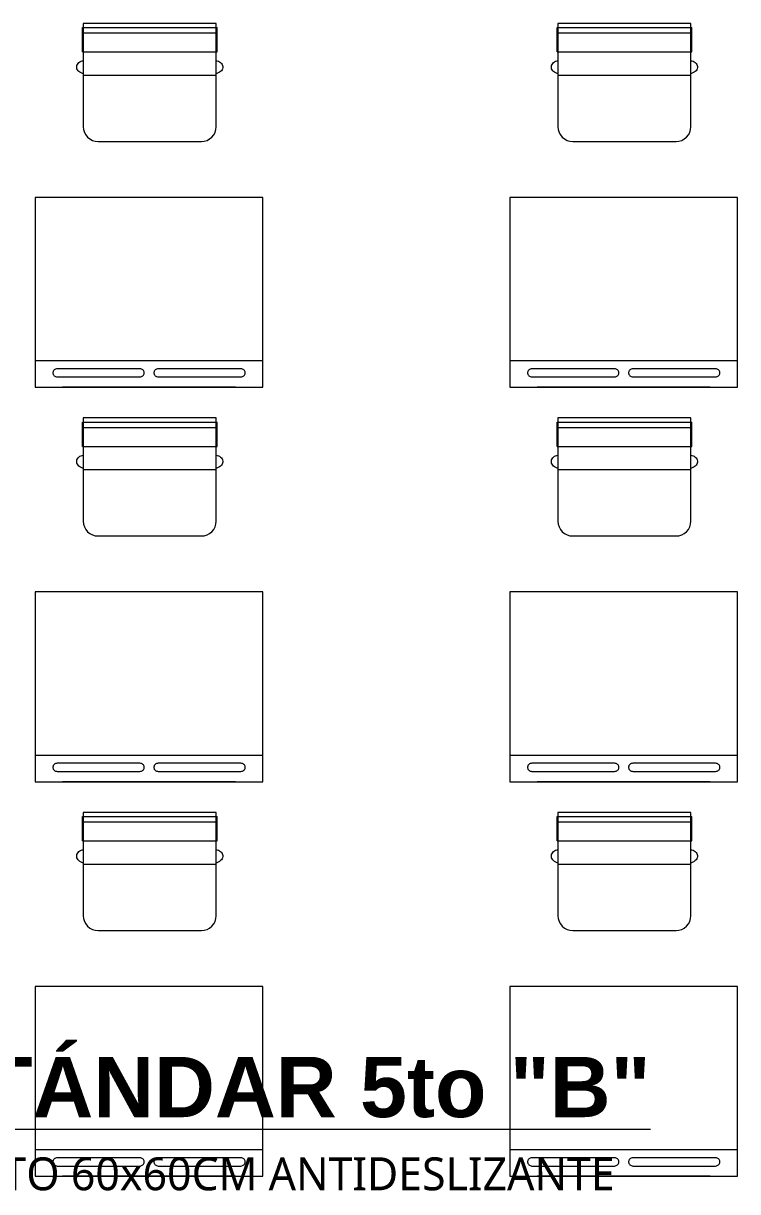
# Model space of a CAD drawing. Header units: millimetres. Extents: x 1 to 121, y 0 to 90.
# Drawn here: x 100.393 to 102.274, y 51.241 to 54.318 of the extents above; entities that cross this region are included whole.
import ezdxf

# ---------------------------------------------------------------- set-up
doc = ezdxf.new("R2010")
doc.units = ezdxf.units.MM
doc.layers.add('Equipamiento SR', color=23, linetype='Continuous', lineweight=0)
doc.layers.add('letras sr', color=7, linetype='Continuous', lineweight=5)
doc.layers.add('Mobiliario', color=7, linetype='Continuous', lineweight=0, true_color=0x7f7f7f)
doc.styles.add('Santa Rosa 1 50', font='trebuc.ttf')

# ---------------------------------------------------------------- blocks, each defined once
blk = doc.blocks.new('A$C3A47622C')
at = {"layer": 'Mobiliario', "linetype": 'Continuous'}
for p, q in [((0.0251, 0.3696), (0.0111, 0.3696)), ((0.0111, 0.015), (0.0111, 0.3696)), ((0.0752, 0.3696), (0.0251, 0.3696)), ((0.0251, 0.015), (0.0251, 0.3696)), ((0.0752, 0.015), (0.0752, 0.3696)), ((0.0983, 0.3673), (0.0987, 0.37)), ((0.0987, 0.37), (0.0997, 0.3732)), ((0.0997, 0.3732), (0.1012, 0.3762)), ((0.1012, 0.3762), (0.1031, 0.3788)), ((0.1031, 0.3788), (0.1053, 0.381)), ((0.1053, 0.381), (0.1079, 0.3828)), ((0.1079, 0.3828), (0.1107, 0.384)), ((0.1107, 0.384), (0.1136, 0.3846)), ((0.1136, 0.3846), (0.1165, 0.3846)), ((0.1165, 0.3846), (0.1194, 0.384)), ((0.1194, 0.384), (0.1222, 0.3828)), ((0.1222, 0.3828), (0.1248, 0.381)), ((0.1248, 0.381), (0.127, 0.3788)), ((0.127, 0.3788), (0.1289, 0.3762)), ((0.1289, 0.3762), (0.1297, 0.3747)), ((0.1297, 0.3747), (0.1333, 0.3673)), ((0.0752, 0.015), (0.0108, 0.015)), ((0.0987, 0.0146), (0.0983, 0.0173)), ((0.0997, 0.0113), (0.0987, 0.0146)), ((0.1012, 0.0084), (0.0997, 0.0113)), ((0.1031, 0.0057), (0.1012, 0.0084)), ((0.1053, 0.0035), (0.1031, 0.0057)), ((0.1079, 0.0018), (0.1053, 0.0035)), ((0.1107, 0.0006), (0.1079, 0.0018)), ((0.1136, 0), (0.1107, 0.0006)), ((0.1165, 0), (0.1136, 0)), ((0.1194, 0.0006), (0.1165, 0)), ((0.1222, 0.0018), (0.1194, 0.0006)), ((0.1248, 0.0035), (0.1222, 0.0018)), ((0.127, 0.0057), (0.1248, 0.0035)), ((0.1289, 0.0084), (0.127, 0.0057)), ((0.1297, 0.0099), (0.1289, 0.0084)), ((0.1333, 0.0173), (0.1297, 0.0099))]:
    blk.add_line(p, q, dxfattribs=at)
at = {"layer": 'Mobiliario'}
blk.add_line((0.1361, 0.0173), (0.1361, 0.3673), dxfattribs=at)
at = {"layer": 'Mobiliario', "linetype": 'Continuous'}
blk.add_lwpolyline([(0, 0.0173), (0.2722, 0.0173, 0.414214), (0.3111, 0.0562), (0.3111, 0.3284, 0.414214), (0.2722, 0.3673), (0, 0.3673), (0, 0.0173)], format="xyb", dxfattribs=at)

msp = doc.modelspace()

# ---------------------------------------------------------------- linework, layer by layer
at = {"layer": 'Equipamiento SR', "linetype": 'Continuous'}
for p, q in [((100.4241, 53.8599), (100.4241, 53.3599)), ((101.0241, 53.8599), (100.4241, 53.8599)), ((101.0241, 53.3599), (101.0241, 53.8599)), ((101.6741, 53.8599), (101.6741, 53.3599)), ((102.2741, 53.8599), (101.6741, 53.8599)), ((102.2741, 53.3599), (102.2741, 53.8599)), ((100.4241, 53.4304), (101.0241, 53.4304)), ((100.4712, 53.4006), (100.4708, 53.3988)), ((100.4719, 53.4024), (100.4712, 53.4006)), ((100.4731, 53.4041), (100.4719, 53.4024)), ((100.4745, 53.4055), (100.4731, 53.4041)), ((100.4762, 53.4067), (100.4745, 53.4055)), ((100.4781, 53.4077), (100.4762, 53.4067)), ((100.4802, 53.4083), (100.4781, 53.4077)), ((100.4824, 53.4087), (100.4802, 53.4083)), ((100.4835, 53.4087), (100.4824, 53.4087)), ((100.6988, 53.4087), (100.4835, 53.4087)), ((100.6999, 53.4087), (100.6988, 53.4087)), ((100.7021, 53.4083), (100.6999, 53.4087)), ((100.7042, 53.4077), (100.7021, 53.4083)), ((100.7061, 53.4067), (100.7042, 53.4077)), ((100.7078, 53.4055), (100.7061, 53.4067)), ((100.7092, 53.4041), (100.7078, 53.4055)), ((100.7103, 53.4024), (100.7092, 53.4041)), ((100.7111, 53.4006), (100.7103, 53.4024)), ((100.7114, 53.3988), (100.7111, 53.4006)), ((100.7372, 53.4006), (100.7368, 53.3988)), ((100.7379, 53.4024), (100.7372, 53.4006)), ((100.739, 53.4041), (100.7379, 53.4024)), ((100.7405, 53.4055), (100.739, 53.4041)), ((100.7422, 53.4067), (100.7405, 53.4055)), ((100.7441, 53.4077), (100.7422, 53.4067)), ((100.7462, 53.4083), (100.7441, 53.4077)), ((100.7483, 53.4087), (100.7462, 53.4083)), ((100.7494, 53.4087), (100.7483, 53.4087)), ((100.9648, 53.4087), (100.7494, 53.4087)), ((100.9659, 53.4087), (100.9648, 53.4087)), ((100.9681, 53.4083), (100.9659, 53.4087)), ((100.9701, 53.4077), (100.9681, 53.4083)), ((100.9721, 53.4067), (100.9701, 53.4077)), ((100.9738, 53.4055), (100.9721, 53.4067)), ((100.9752, 53.4041), (100.9738, 53.4055)), ((100.9763, 53.4024), (100.9752, 53.4041)), ((100.977, 53.4006), (100.9763, 53.4024)), ((100.9774, 53.3988), (100.977, 53.4006)), ((101.0091, 53.4304), (101.0091, 53.4299)), ((101.6741, 53.4304), (102.2741, 53.4304)), ((101.7212, 53.4006), (101.7208, 53.3988)), ((101.7219, 53.4024), (101.7212, 53.4006)), ((101.7231, 53.4041), (101.7219, 53.4024)), ((101.7245, 53.4055), (101.7231, 53.4041)), ((101.7262, 53.4067), (101.7245, 53.4055)), ((101.7281, 53.4077), (101.7262, 53.4067)), ((101.7302, 53.4083), (101.7281, 53.4077)), ((101.7324, 53.4087), (101.7302, 53.4083)), ((101.7335, 53.4087), (101.7324, 53.4087)), ((101.9488, 53.4087), (101.7335, 53.4087)), ((101.9499, 53.4087), (101.9488, 53.4087)), ((101.9521, 53.4083), (101.9499, 53.4087)), ((101.9542, 53.4077), (101.9521, 53.4083)), ((101.9561, 53.4067), (101.9542, 53.4077)), ((101.9578, 53.4055), (101.9561, 53.4067)), ((101.9592, 53.4041), (101.9578, 53.4055)), ((101.9603, 53.4024), (101.9592, 53.4041)), ((101.9611, 53.4006), (101.9603, 53.4024)), ((101.9614, 53.3988), (101.9611, 53.4006)), ((101.9872, 53.4006), (101.9868, 53.3988)), ((101.9879, 53.4024), (101.9872, 53.4006)), ((101.989, 53.4041), (101.9879, 53.4024)), ((101.9905, 53.4055), (101.989, 53.4041)), ((101.9922, 53.4067), (101.9905, 53.4055)), ((101.9941, 53.4077), (101.9922, 53.4067)), ((101.9962, 53.4083), (101.9941, 53.4077)), ((101.9983, 53.4087), (101.9962, 53.4083)), ((101.9994, 53.4087), (101.9983, 53.4087)), ((102.2148, 53.4087), (101.9994, 53.4087)), ((102.2159, 53.4087), (102.2148, 53.4087)), ((102.2181, 53.4083), (102.2159, 53.4087)), ((102.2201, 53.4077), (102.2181, 53.4083)), ((102.2221, 53.4067), (102.2201, 53.4077)), ((102.2238, 53.4055), (102.2221, 53.4067)), ((102.2252, 53.4041), (102.2238, 53.4055)), ((102.2263, 53.4024), (102.2252, 53.4041)), ((102.227, 53.4006), (102.2263, 53.4024)), ((102.2274, 53.3988), (102.227, 53.4006)), ((102.2591, 53.4304), (102.2591, 53.4299)), ((100.4708, 53.3988), (100.4708, 53.3969)), ((100.4708, 53.3969), (100.4712, 53.395)), ((100.4712, 53.395), (100.4719, 53.3932)), ((100.4719, 53.3932), (100.4731, 53.3916)), ((100.4731, 53.3916), (100.4745, 53.3901)), ((100.4745, 53.3901), (100.4762, 53.3889)), ((100.4762, 53.3889), (100.4781, 53.388)), ((100.4781, 53.388), (100.4802, 53.3873)), ((100.4802, 53.3873), (100.4824, 53.387)), ((100.4824, 53.387), (100.4835, 53.387)), ((100.4835, 53.387), (100.6988, 53.387)), ((100.6988, 53.387), (100.6999, 53.387)), ((100.6999, 53.387), (100.7021, 53.3873)), ((100.7021, 53.3873), (100.7042, 53.388)), ((100.7042, 53.388), (100.7061, 53.3889)), ((100.7061, 53.3889), (100.7078, 53.3901)), ((100.7078, 53.3901), (100.7092, 53.3916)), ((100.7092, 53.3916), (100.7103, 53.3932)), ((100.7103, 53.3932), (100.7111, 53.395)), ((100.7111, 53.395), (100.7114, 53.3969)), ((100.7114, 53.3969), (100.7114, 53.3988)), ((100.7368, 53.3988), (100.7368, 53.3969)), ((100.7368, 53.3969), (100.7372, 53.395)), ((100.7372, 53.395), (100.7379, 53.3932)), ((100.7379, 53.3932), (100.739, 53.3916)), ((100.739, 53.3916), (100.7405, 53.3901)), ((100.7405, 53.3901), (100.7422, 53.3889)), ((100.7422, 53.3889), (100.7441, 53.388)), ((100.7441, 53.388), (100.7462, 53.3873)), ((100.7462, 53.3873), (100.7483, 53.387)), ((100.7483, 53.387), (100.7494, 53.387)), ((100.7494, 53.387), (100.9648, 53.387)), ((100.9648, 53.387), (100.9659, 53.387)), ((100.9659, 53.387), (100.9681, 53.3873)), ((100.9681, 53.3873), (100.9701, 53.388)), ((100.9701, 53.388), (100.9721, 53.3889)), ((100.9721, 53.3889), (100.9738, 53.3901)), ((100.9738, 53.3901), (100.9752, 53.3916)), ((100.9752, 53.3916), (100.9763, 53.3932)), ((100.9763, 53.3932), (100.977, 53.395)), ((100.977, 53.395), (100.9774, 53.3969)), ((100.9774, 53.3969), (100.9774, 53.3988)), ((101.7208, 53.3988), (101.7208, 53.3969)), ((101.7208, 53.3969), (101.7212, 53.395)), ((101.7212, 53.395), (101.7219, 53.3932)), ((101.7219, 53.3932), (101.7231, 53.3916)), ((101.7231, 53.3916), (101.7245, 53.3901)), ((101.7245, 53.3901), (101.7262, 53.3889)), ((101.7262, 53.3889), (101.7281, 53.388)), ((101.7281, 53.388), (101.7302, 53.3873)), ((101.7302, 53.3873), (101.7324, 53.387)), ((101.7324, 53.387), (101.7335, 53.387)), ((101.7335, 53.387), (101.9488, 53.387)), ((101.9488, 53.387), (101.9499, 53.387)), ((101.9499, 53.387), (101.9521, 53.3873)), ((101.9521, 53.3873), (101.9542, 53.388)), ((101.9542, 53.388), (101.9561, 53.3889)), ((101.9561, 53.3889), (101.9578, 53.3901)), ((101.9578, 53.3901), (101.9592, 53.3916)), ((101.9592, 53.3916), (101.9603, 53.3932)), ((101.9603, 53.3932), (101.9611, 53.395)), ((101.9611, 53.395), (101.9614, 53.3969)), ((101.9614, 53.3969), (101.9614, 53.3988)), ((101.9868, 53.3988), (101.9868, 53.3969)), ((101.9868, 53.3969), (101.9872, 53.395)), ((101.9872, 53.395), (101.9879, 53.3932)), ((101.9879, 53.3932), (101.989, 53.3916)), ((101.989, 53.3916), (101.9905, 53.3901)), ((101.9905, 53.3901), (101.9922, 53.3889)), ((101.9922, 53.3889), (101.9941, 53.388)), ((101.9941, 53.388), (101.9962, 53.3873)), ((101.9962, 53.3873), (101.9983, 53.387)), ((101.9983, 53.387), (101.9994, 53.387)), ((101.9994, 53.387), (102.2148, 53.387)), ((102.2148, 53.387), (102.2159, 53.387)), ((102.2159, 53.387), (102.2181, 53.3873)), ((102.2181, 53.3873), (102.2201, 53.388)), ((102.2201, 53.388), (102.2221, 53.3889)), ((102.2221, 53.3889), (102.2238, 53.3901)), ((102.2238, 53.3901), (102.2252, 53.3916)), ((102.2252, 53.3916), (102.2263, 53.3932)), ((102.2263, 53.3932), (102.227, 53.395)), ((102.227, 53.395), (102.2274, 53.3969)), ((102.2274, 53.3969), (102.2274, 53.3988)), ((100.4241, 53.3599), (101.0241, 53.3599)), ((100.9521, 53.3599), (100.4961, 53.3599)), ((101.6741, 53.3599), (102.2741, 53.3599)), ((102.2021, 53.3599), (101.7461, 53.3599)), ((100.4241, 52.8205), (100.4241, 52.3205)), ((101.0241, 52.8205), (100.4241, 52.8205)), ((101.0241, 52.3205), (101.0241, 52.8205)), ((101.6741, 52.8205), (101.6741, 52.3205)), ((102.2741, 52.8205), (101.6741, 52.8205)), ((102.2741, 52.3205), (102.2741, 52.8205)), ((100.4241, 52.3909), (101.0241, 52.3909)), ((101.0091, 52.3909), (101.0091, 52.3905)), ((101.6741, 52.3909), (102.2741, 52.3909)), ((102.2591, 52.3909), (102.2591, 52.3905)), ((100.4712, 52.3612), (100.4708, 52.3593)), ((100.4708, 52.3593), (100.4708, 52.3575)), ((100.4708, 52.3575), (100.4712, 52.3556)), ((100.4719, 52.363), (100.4712, 52.3612)), ((100.4712, 52.3556), (100.4719, 52.3538)), ((100.4731, 52.3646), (100.4719, 52.363)), ((100.4745, 52.3661), (100.4731, 52.3646)), ((100.4762, 52.3673), (100.4745, 52.3661)), ((100.4781, 52.3683), (100.4762, 52.3673)), ((100.4802, 52.3689), (100.4781, 52.3683)), ((100.4824, 52.3692), (100.4802, 52.3689)), ((100.4835, 52.3692), (100.4824, 52.3692)), ((100.6988, 52.3692), (100.4835, 52.3692)), ((100.6999, 52.3692), (100.6988, 52.3692)), ((100.7021, 52.3689), (100.6999, 52.3692)), ((100.7042, 52.3683), (100.7021, 52.3689)), ((100.7061, 52.3673), (100.7042, 52.3683)), ((100.7078, 52.3661), (100.7061, 52.3673)), ((100.7092, 52.3646), (100.7078, 52.3661)), ((100.7103, 52.363), (100.7092, 52.3646)), ((100.7111, 52.3612), (100.7103, 52.363)), ((100.7103, 52.3538), (100.7111, 52.3556)), ((100.7114, 52.3593), (100.7111, 52.3612)), ((100.7111, 52.3556), (100.7114, 52.3575)), ((100.7114, 52.3575), (100.7114, 52.3593)), ((100.7372, 52.3612), (100.7368, 52.3593)), ((100.7368, 52.3593), (100.7368, 52.3575)), ((100.7368, 52.3575), (100.7372, 52.3556)), ((100.7379, 52.363), (100.7372, 52.3612)), ((100.7372, 52.3556), (100.7379, 52.3538)), ((100.739, 52.3646), (100.7379, 52.363)), ((100.7405, 52.3661), (100.739, 52.3646)), ((100.7422, 52.3673), (100.7405, 52.3661)), ((100.7441, 52.3683), (100.7422, 52.3673)), ((100.7462, 52.3689), (100.7441, 52.3683)), ((100.7483, 52.3692), (100.7462, 52.3689)), ((100.7494, 52.3692), (100.7483, 52.3692)), ((100.9648, 52.3692), (100.7494, 52.3692)), ((100.9659, 52.3692), (100.9648, 52.3692)), ((100.9681, 52.3689), (100.9659, 52.3692)), ((100.9701, 52.3683), (100.9681, 52.3689)), ((100.9721, 52.3673), (100.9701, 52.3683)), ((100.9738, 52.3661), (100.9721, 52.3673)), ((100.9752, 52.3646), (100.9738, 52.3661)), ((100.9763, 52.363), (100.9752, 52.3646)), ((100.977, 52.3612), (100.9763, 52.363)), ((100.9763, 52.3538), (100.977, 52.3556)), ((100.9774, 52.3593), (100.977, 52.3612)), ((100.977, 52.3556), (100.9774, 52.3575)), ((100.9774, 52.3575), (100.9774, 52.3593)), ((101.7212, 52.3612), (101.7208, 52.3593)), ((101.7208, 52.3593), (101.7208, 52.3575)), ((101.7208, 52.3575), (101.7212, 52.3556)), ((101.7219, 52.363), (101.7212, 52.3612)), ((101.7212, 52.3556), (101.7219, 52.3538)), ((101.7231, 52.3646), (101.7219, 52.363)), ((101.7245, 52.3661), (101.7231, 52.3646)), ((101.7262, 52.3673), (101.7245, 52.3661)), ((101.7281, 52.3683), (101.7262, 52.3673)), ((101.7302, 52.3689), (101.7281, 52.3683)), ((101.7324, 52.3692), (101.7302, 52.3689)), ((101.7335, 52.3692), (101.7324, 52.3692)), ((101.9488, 52.3692), (101.7335, 52.3692)), ((101.9499, 52.3692), (101.9488, 52.3692)), ((101.9521, 52.3689), (101.9499, 52.3692)), ((101.9542, 52.3683), (101.9521, 52.3689)), ((101.9561, 52.3673), (101.9542, 52.3683)), ((101.9578, 52.3661), (101.9561, 52.3673)), ((101.9592, 52.3646), (101.9578, 52.3661)), ((101.9603, 52.363), (101.9592, 52.3646)), ((101.9611, 52.3612), (101.9603, 52.363)), ((101.9603, 52.3538), (101.9611, 52.3556)), ((101.9614, 52.3593), (101.9611, 52.3612)), ((101.9611, 52.3556), (101.9614, 52.3575)), ((101.9614, 52.3575), (101.9614, 52.3593)), ((101.9872, 52.3612), (101.9868, 52.3593)), ((101.9868, 52.3593), (101.9868, 52.3575)), ((101.9868, 52.3575), (101.9872, 52.3556)), ((101.9879, 52.363), (101.9872, 52.3612)), ((101.9872, 52.3556), (101.9879, 52.3538)), ((101.989, 52.3646), (101.9879, 52.363)), ((101.9905, 52.3661), (101.989, 52.3646)), ((101.9922, 52.3673), (101.9905, 52.3661)), ((101.9941, 52.3683), (101.9922, 52.3673)), ((101.9962, 52.3689), (101.9941, 52.3683)), ((101.9983, 52.3692), (101.9962, 52.3689)), ((101.9994, 52.3692), (101.9983, 52.3692)), ((102.2148, 52.3692), (101.9994, 52.3692)), ((102.2159, 52.3692), (102.2148, 52.3692)), ((102.2181, 52.3689), (102.2159, 52.3692)), ((102.2201, 52.3683), (102.2181, 52.3689)), ((102.2221, 52.3673), (102.2201, 52.3683)), ((102.2238, 52.3661), (102.2221, 52.3673)), ((102.2252, 52.3646), (102.2238, 52.3661)), ((102.2263, 52.363), (102.2252, 52.3646)), ((102.227, 52.3612), (102.2263, 52.363)), ((102.2263, 52.3538), (102.227, 52.3556)), ((102.2274, 52.3593), (102.227, 52.3612)), ((102.227, 52.3556), (102.2274, 52.3575)), ((102.2274, 52.3575), (102.2274, 52.3593)), ((100.4719, 52.3538), (100.4731, 52.3522)), ((100.4731, 52.3522), (100.4745, 52.3507)), ((100.4745, 52.3507), (100.4762, 52.3495)), ((100.4762, 52.3495), (100.4781, 52.3485)), ((100.4781, 52.3485), (100.4802, 52.3479)), ((100.4802, 52.3479), (100.4824, 52.3476)), ((100.4824, 52.3476), (100.4835, 52.3476)), ((100.4835, 52.3476), (100.6988, 52.3476)), ((100.6988, 52.3476), (100.6999, 52.3476)), ((100.6999, 52.3476), (100.7021, 52.3479)), ((100.7021, 52.3479), (100.7042, 52.3485)), ((100.7042, 52.3485), (100.7061, 52.3495)), ((100.7061, 52.3495), (100.7078, 52.3507)), ((100.7078, 52.3507), (100.7092, 52.3522)), ((100.7092, 52.3522), (100.7103, 52.3538)), ((100.7379, 52.3538), (100.739, 52.3522)), ((100.739, 52.3522), (100.7405, 52.3507)), ((100.7405, 52.3507), (100.7422, 52.3495)), ((100.7422, 52.3495), (100.7441, 52.3485)), ((100.7441, 52.3485), (100.7462, 52.3479)), ((100.7462, 52.3479), (100.7483, 52.3476)), ((100.7483, 52.3476), (100.7494, 52.3476)), ((100.7494, 52.3476), (100.9648, 52.3476)), ((100.9648, 52.3476), (100.9659, 52.3476)), ((100.9659, 52.3476), (100.9681, 52.3479)), ((100.9681, 52.3479), (100.9701, 52.3485)), ((100.9701, 52.3485), (100.9721, 52.3495)), ((100.9721, 52.3495), (100.9738, 52.3507)), ((100.9738, 52.3507), (100.9752, 52.3522)), ((100.9752, 52.3522), (100.9763, 52.3538)), ((101.7219, 52.3538), (101.7231, 52.3522)), ((101.7231, 52.3522), (101.7245, 52.3507)), ((101.7245, 52.3507), (101.7262, 52.3495)), ((101.7262, 52.3495), (101.7281, 52.3485)), ((101.7281, 52.3485), (101.7302, 52.3479)), ((101.7302, 52.3479), (101.7324, 52.3476)), ((101.7324, 52.3476), (101.7335, 52.3476)), ((101.7335, 52.3476), (101.9488, 52.3476)), ((101.9488, 52.3476), (101.9499, 52.3476)), ((101.9499, 52.3476), (101.9521, 52.3479)), ((101.9521, 52.3479), (101.9542, 52.3485)), ((101.9542, 52.3485), (101.9561, 52.3495)), ((101.9561, 52.3495), (101.9578, 52.3507)), ((101.9578, 52.3507), (101.9592, 52.3522)), ((101.9592, 52.3522), (101.9603, 52.3538)), ((101.9879, 52.3538), (101.989, 52.3522)), ((101.989, 52.3522), (101.9905, 52.3507)), ((101.9905, 52.3507), (101.9922, 52.3495)), ((101.9922, 52.3495), (101.9941, 52.3485)), ((101.9941, 52.3485), (101.9962, 52.3479)), ((101.9962, 52.3479), (101.9983, 52.3476)), ((101.9983, 52.3476), (101.9994, 52.3476)), ((101.9994, 52.3476), (102.2148, 52.3476)), ((102.2148, 52.3476), (102.2159, 52.3476)), ((102.2159, 52.3476), (102.2181, 52.3479)), ((102.2181, 52.3479), (102.2201, 52.3485)), ((102.2201, 52.3485), (102.2221, 52.3495)), ((102.2221, 52.3495), (102.2238, 52.3507)), ((102.2238, 52.3507), (102.2252, 52.3522)), ((102.2252, 52.3522), (102.2263, 52.3538)), ((100.4241, 52.3205), (101.0241, 52.3205)), ((100.9521, 52.3205), (100.4961, 52.3205)), ((101.6741, 52.3205), (102.2741, 52.3205)), ((102.2021, 52.3205), (101.7461, 52.3205)), ((100.4241, 51.781), (100.4241, 51.281)), ((101.0241, 51.781), (100.4241, 51.781)), ((101.0241, 51.281), (101.0241, 51.781)), ((101.6741, 51.781), (101.6741, 51.281)), ((102.2741, 51.781), (101.6741, 51.781)), ((102.2741, 51.281), (102.2741, 51.781)), ((100.4241, 51.3515), (101.0241, 51.3515)), ((101.0091, 51.3515), (101.0091, 51.3511)), ((101.6741, 51.3515), (102.2741, 51.3515)), ((102.2591, 51.3515), (102.2591, 51.3511)), ((100.4712, 51.3218), (100.4708, 51.3199)), ((100.4708, 51.3199), (100.4708, 51.318)), ((100.4708, 51.318), (100.4712, 51.3162)), ((100.4719, 51.3236), (100.4712, 51.3218)), ((100.4712, 51.3162), (100.4719, 51.3144)), ((100.4731, 51.3252), (100.4719, 51.3236)), ((100.4719, 51.3144), (100.4731, 51.3127)), ((100.4745, 51.3267), (100.4731, 51.3252)), ((100.4731, 51.3127), (100.4745, 51.3113)), ((100.4762, 51.3279), (100.4745, 51.3267)), ((100.4745, 51.3113), (100.4762, 51.3101)), ((100.4781, 51.3288), (100.4762, 51.3279)), ((100.4762, 51.3101), (100.4781, 51.3091)), ((100.4802, 51.3295), (100.4781, 51.3288)), ((100.4781, 51.3091), (100.4802, 51.3085)), ((100.4824, 51.3298), (100.4802, 51.3295)), ((100.4802, 51.3085), (100.4824, 51.3081)), ((100.4835, 51.3298), (100.4824, 51.3298)), ((100.4824, 51.3081), (100.4835, 51.3081)), ((100.6988, 51.3298), (100.4835, 51.3298)), ((100.4835, 51.3081), (100.6988, 51.3081)), ((100.6999, 51.3298), (100.6988, 51.3298)), ((100.6988, 51.3081), (100.6999, 51.3081)), ((100.7021, 51.3295), (100.6999, 51.3298)), ((100.6999, 51.3081), (100.7021, 51.3085)), ((100.7042, 51.3288), (100.7021, 51.3295)), ((100.7021, 51.3085), (100.7042, 51.3091)), ((100.7061, 51.3279), (100.7042, 51.3288)), ((100.7042, 51.3091), (100.7061, 51.3101)), ((100.7078, 51.3267), (100.7061, 51.3279)), ((100.7061, 51.3101), (100.7078, 51.3113)), ((100.7092, 51.3252), (100.7078, 51.3267)), ((100.7078, 51.3113), (100.7092, 51.3127)), ((100.7103, 51.3236), (100.7092, 51.3252)), ((100.7092, 51.3127), (100.7103, 51.3144)), ((100.7111, 51.3218), (100.7103, 51.3236)), ((100.7103, 51.3144), (100.7111, 51.3162)), ((100.7114, 51.3199), (100.7111, 51.3218)), ((100.7111, 51.3162), (100.7114, 51.318)), ((100.7114, 51.318), (100.7114, 51.3199)), ((100.7372, 51.3218), (100.7368, 51.3199)), ((100.7368, 51.3199), (100.7368, 51.318)), ((100.7368, 51.318), (100.7372, 51.3162)), ((100.7379, 51.3236), (100.7372, 51.3218)), ((100.7372, 51.3162), (100.7379, 51.3144)), ((100.739, 51.3252), (100.7379, 51.3236)), ((100.7379, 51.3144), (100.739, 51.3127)), ((100.7405, 51.3267), (100.739, 51.3252)), ((100.739, 51.3127), (100.7405, 51.3113)), ((100.7422, 51.3279), (100.7405, 51.3267)), ((100.7405, 51.3113), (100.7422, 51.3101)), ((100.7441, 51.3288), (100.7422, 51.3279)), ((100.7422, 51.3101), (100.7441, 51.3091)), ((100.7462, 51.3295), (100.7441, 51.3288)), ((100.7441, 51.3091), (100.7462, 51.3085)), ((100.7483, 51.3298), (100.7462, 51.3295)), ((100.7462, 51.3085), (100.7483, 51.3081)), ((100.7494, 51.3298), (100.7483, 51.3298)), ((100.7483, 51.3081), (100.7494, 51.3081)), ((100.9648, 51.3298), (100.7494, 51.3298)), ((100.7494, 51.3081), (100.9648, 51.3081)), ((100.9659, 51.3298), (100.9648, 51.3298)), ((100.9648, 51.3081), (100.9659, 51.3081)), ((100.9681, 51.3295), (100.9659, 51.3298)), ((100.9659, 51.3081), (100.9681, 51.3085)), ((100.9701, 51.3288), (100.9681, 51.3295)), ((100.9681, 51.3085), (100.9701, 51.3091)), ((100.9721, 51.3279), (100.9701, 51.3288)), ((100.9701, 51.3091), (100.9721, 51.3101)), ((100.9738, 51.3267), (100.9721, 51.3279)), ((100.9721, 51.3101), (100.9738, 51.3113)), ((100.9752, 51.3252), (100.9738, 51.3267)), ((100.9738, 51.3113), (100.9752, 51.3127)), ((100.9763, 51.3236), (100.9752, 51.3252)), ((100.9752, 51.3127), (100.9763, 51.3144)), ((100.977, 51.3218), (100.9763, 51.3236)), ((100.9763, 51.3144), (100.977, 51.3162)), ((100.9774, 51.3199), (100.977, 51.3218)), ((100.977, 51.3162), (100.9774, 51.318)), ((100.9774, 51.318), (100.9774, 51.3199)), ((101.7212, 51.3218), (101.7208, 51.3199)), ((101.7208, 51.3199), (101.7208, 51.318)), ((101.7208, 51.318), (101.7212, 51.3162)), ((101.7219, 51.3236), (101.7212, 51.3218)), ((101.7212, 51.3162), (101.7219, 51.3144)), ((101.7231, 51.3252), (101.7219, 51.3236)), ((101.7219, 51.3144), (101.7231, 51.3127)), ((101.7245, 51.3267), (101.7231, 51.3252)), ((101.7231, 51.3127), (101.7245, 51.3113)), ((101.7262, 51.3279), (101.7245, 51.3267)), ((101.7245, 51.3113), (101.7262, 51.3101)), ((101.7281, 51.3288), (101.7262, 51.3279)), ((101.7262, 51.3101), (101.7281, 51.3091)), ((101.7302, 51.3295), (101.7281, 51.3288)), ((101.7281, 51.3091), (101.7302, 51.3085)), ((101.7324, 51.3298), (101.7302, 51.3295)), ((101.7302, 51.3085), (101.7324, 51.3081)), ((101.7335, 51.3298), (101.7324, 51.3298)), ((101.7324, 51.3081), (101.7335, 51.3081)), ((101.9488, 51.3298), (101.7335, 51.3298)), ((101.7335, 51.3081), (101.9488, 51.3081)), ((101.9499, 51.3298), (101.9488, 51.3298)), ((101.9488, 51.3081), (101.9499, 51.3081)), ((101.9521, 51.3295), (101.9499, 51.3298)), ((101.9499, 51.3081), (101.9521, 51.3085)), ((101.9542, 51.3288), (101.9521, 51.3295)), ((101.9521, 51.3085), (101.9542, 51.3091)), ((101.9561, 51.3279), (101.9542, 51.3288)), ((101.9542, 51.3091), (101.9561, 51.3101)), ((101.9578, 51.3267), (101.9561, 51.3279)), ((101.9561, 51.3101), (101.9578, 51.3113)), ((101.9592, 51.3252), (101.9578, 51.3267)), ((101.9578, 51.3113), (101.9592, 51.3127)), ((101.9603, 51.3236), (101.9592, 51.3252)), ((101.9592, 51.3127), (101.9603, 51.3144)), ((101.9611, 51.3218), (101.9603, 51.3236)), ((101.9603, 51.3144), (101.9611, 51.3162)), ((101.9614, 51.3199), (101.9611, 51.3218)), ((101.9611, 51.3162), (101.9614, 51.318)), ((101.9614, 51.318), (101.9614, 51.3199)), ((101.9872, 51.3218), (101.9868, 51.3199)), ((101.9868, 51.3199), (101.9868, 51.318)), ((101.9868, 51.318), (101.9872, 51.3162)), ((101.9879, 51.3236), (101.9872, 51.3218)), ((101.9872, 51.3162), (101.9879, 51.3144)), ((101.989, 51.3252), (101.9879, 51.3236)), ((101.9879, 51.3144), (101.989, 51.3127)), ((101.9905, 51.3267), (101.989, 51.3252)), ((101.989, 51.3127), (101.9905, 51.3113)), ((101.9922, 51.3279), (101.9905, 51.3267)), ((101.9905, 51.3113), (101.9922, 51.3101)), ((101.9941, 51.3288), (101.9922, 51.3279)), ((101.9922, 51.3101), (101.9941, 51.3091)), ((101.9962, 51.3295), (101.9941, 51.3288)), ((101.9941, 51.3091), (101.9962, 51.3085)), ((101.9983, 51.3298), (101.9962, 51.3295)), ((101.9962, 51.3085), (101.9983, 51.3081)), ((101.9994, 51.3298), (101.9983, 51.3298)), ((101.9983, 51.3081), (101.9994, 51.3081)), ((102.2148, 51.3298), (101.9994, 51.3298)), ((101.9994, 51.3081), (102.2148, 51.3081)), ((102.2159, 51.3298), (102.2148, 51.3298)), ((102.2148, 51.3081), (102.2159, 51.3081)), ((102.2181, 51.3295), (102.2159, 51.3298)), ((102.2159, 51.3081), (102.2181, 51.3085)), ((102.2201, 51.3288), (102.2181, 51.3295)), ((102.2181, 51.3085), (102.2201, 51.3091)), ((102.2221, 51.3279), (102.2201, 51.3288)), ((102.2201, 51.3091), (102.2221, 51.3101)), ((102.2238, 51.3267), (102.2221, 51.3279)), ((102.2221, 51.3101), (102.2238, 51.3113)), ((102.2252, 51.3252), (102.2238, 51.3267)), ((102.2238, 51.3113), (102.2252, 51.3127)), ((102.2263, 51.3236), (102.2252, 51.3252)), ((102.2252, 51.3127), (102.2263, 51.3144)), ((102.227, 51.3218), (102.2263, 51.3236)), ((102.2263, 51.3144), (102.227, 51.3162)), ((102.2274, 51.3199), (102.227, 51.3218)), ((102.227, 51.3162), (102.2274, 51.318)), ((102.2274, 51.318), (102.2274, 51.3199)), ((100.4241, 51.281), (101.0241, 51.281)), ((100.9521, 51.281), (100.4961, 51.281)), ((101.6741, 51.281), (102.2741, 51.281)), ((102.2021, 51.281), (101.7461, 51.281))]:
    msp.add_line(p, q, dxfattribs=at)
at = {"layer": 'Mobiliario', "linetype": 'Continuous', "lineweight": 0}
for p, q in [((100.4241, 53.8599), (100.4241, 53.3599)), ((101.0241, 53.8599), (100.4241, 53.8599)), ((101.0241, 53.3599), (101.0241, 53.8599)), ((101.6741, 53.8599), (101.6741, 53.3599)), ((102.2741, 53.8599), (101.6741, 53.8599)), ((102.2741, 53.3599), (102.2741, 53.8599)), ((100.4241, 53.4304), (101.0241, 53.4304)), ((100.4712, 53.4006), (100.4708, 53.3988)), ((100.4719, 53.4024), (100.4712, 53.4006)), ((100.4731, 53.4041), (100.4719, 53.4024)), ((100.4745, 53.4055), (100.4731, 53.4041)), ((100.4762, 53.4067), (100.4745, 53.4055)), ((100.4781, 53.4077), (100.4762, 53.4067)), ((100.4802, 53.4083), (100.4781, 53.4077)), ((100.4824, 53.4087), (100.4802, 53.4083)), ((100.4835, 53.4087), (100.4824, 53.4087)), ((100.6988, 53.4087), (100.4835, 53.4087)), ((100.6999, 53.4087), (100.6988, 53.4087)), ((100.7021, 53.4083), (100.6999, 53.4087)), ((100.7042, 53.4077), (100.7021, 53.4083)), ((100.7061, 53.4067), (100.7042, 53.4077)), ((100.7078, 53.4055), (100.7061, 53.4067)), ((100.7092, 53.4041), (100.7078, 53.4055)), ((100.7103, 53.4024), (100.7092, 53.4041)), ((100.7111, 53.4006), (100.7103, 53.4024)), ((100.7114, 53.3988), (100.7111, 53.4006)), ((100.7372, 53.4006), (100.7368, 53.3988)), ((100.7379, 53.4024), (100.7372, 53.4006)), ((100.739, 53.4041), (100.7379, 53.4024)), ((100.7405, 53.4055), (100.739, 53.4041)), ((100.7422, 53.4067), (100.7405, 53.4055)), ((100.7441, 53.4077), (100.7422, 53.4067)), ((100.7462, 53.4083), (100.7441, 53.4077)), ((100.7483, 53.4087), (100.7462, 53.4083)), ((100.7494, 53.4087), (100.7483, 53.4087)), ((100.9648, 53.4087), (100.7494, 53.4087)), ((100.9659, 53.4087), (100.9648, 53.4087)), ((100.9681, 53.4083), (100.9659, 53.4087)), ((100.9701, 53.4077), (100.9681, 53.4083)), ((100.9721, 53.4067), (100.9701, 53.4077)), ((100.9738, 53.4055), (100.9721, 53.4067)), ((100.9752, 53.4041), (100.9738, 53.4055)), ((100.9763, 53.4024), (100.9752, 53.4041)), ((100.977, 53.4006), (100.9763, 53.4024)), ((100.9774, 53.3988), (100.977, 53.4006)), ((101.0091, 53.4304), (101.0091, 53.4299)), ((101.6741, 53.4304), (102.2741, 53.4304)), ((101.7212, 53.4006), (101.7208, 53.3988)), ((101.7219, 53.4024), (101.7212, 53.4006)), ((101.7231, 53.4041), (101.7219, 53.4024)), ((101.7245, 53.4055), (101.7231, 53.4041)), ((101.7262, 53.4067), (101.7245, 53.4055)), ((101.7281, 53.4077), (101.7262, 53.4067)), ((101.7302, 53.4083), (101.7281, 53.4077)), ((101.7324, 53.4087), (101.7302, 53.4083)), ((101.7335, 53.4087), (101.7324, 53.4087)), ((101.9488, 53.4087), (101.7335, 53.4087)), ((101.9499, 53.4087), (101.9488, 53.4087)), ((101.9521, 53.4083), (101.9499, 53.4087)), ((101.9542, 53.4077), (101.9521, 53.4083)), ((101.9561, 53.4067), (101.9542, 53.4077)), ((101.9578, 53.4055), (101.9561, 53.4067)), ((101.9592, 53.4041), (101.9578, 53.4055)), ((101.9603, 53.4024), (101.9592, 53.4041)), ((101.9611, 53.4006), (101.9603, 53.4024)), ((101.9614, 53.3988), (101.9611, 53.4006)), ((101.9872, 53.4006), (101.9868, 53.3988)), ((101.9879, 53.4024), (101.9872, 53.4006)), ((101.989, 53.4041), (101.9879, 53.4024)), ((101.9905, 53.4055), (101.989, 53.4041)), ((101.9922, 53.4067), (101.9905, 53.4055)), ((101.9941, 53.4077), (101.9922, 53.4067)), ((101.9962, 53.4083), (101.9941, 53.4077)), ((101.9983, 53.4087), (101.9962, 53.4083)), ((101.9994, 53.4087), (101.9983, 53.4087)), ((102.2148, 53.4087), (101.9994, 53.4087)), ((102.2159, 53.4087), (102.2148, 53.4087)), ((102.2181, 53.4083), (102.2159, 53.4087)), ((102.2201, 53.4077), (102.2181, 53.4083)), ((102.2221, 53.4067), (102.2201, 53.4077)), ((102.2238, 53.4055), (102.2221, 53.4067)), ((102.2252, 53.4041), (102.2238, 53.4055)), ((102.2263, 53.4024), (102.2252, 53.4041)), ((102.227, 53.4006), (102.2263, 53.4024)), ((102.2274, 53.3988), (102.227, 53.4006)), ((102.2591, 53.4304), (102.2591, 53.4299)), ((100.4708, 53.3988), (100.4708, 53.3969)), ((100.4708, 53.3969), (100.4712, 53.395)), ((100.4712, 53.395), (100.4719, 53.3932)), ((100.4719, 53.3932), (100.4731, 53.3916)), ((100.4731, 53.3916), (100.4745, 53.3901)), ((100.4745, 53.3901), (100.4762, 53.3889)), ((100.4762, 53.3889), (100.4781, 53.388)), ((100.4781, 53.388), (100.4802, 53.3873)), ((100.4802, 53.3873), (100.4824, 53.387)), ((100.4824, 53.387), (100.4835, 53.387)), ((100.4835, 53.387), (100.6988, 53.387)), ((100.6988, 53.387), (100.6999, 53.387)), ((100.6999, 53.387), (100.7021, 53.3873)), ((100.7021, 53.3873), (100.7042, 53.388)), ((100.7042, 53.388), (100.7061, 53.3889)), ((100.7061, 53.3889), (100.7078, 53.3901)), ((100.7078, 53.3901), (100.7092, 53.3916)), ((100.7092, 53.3916), (100.7103, 53.3932)), ((100.7103, 53.3932), (100.7111, 53.395)), ((100.7111, 53.395), (100.7114, 53.3969)), ((100.7114, 53.3969), (100.7114, 53.3988)), ((100.7368, 53.3988), (100.7368, 53.3969)), ((100.7368, 53.3969), (100.7372, 53.395)), ((100.7372, 53.395), (100.7379, 53.3932)), ((100.7379, 53.3932), (100.739, 53.3916)), ((100.739, 53.3916), (100.7405, 53.3901)), ((100.7405, 53.3901), (100.7422, 53.3889)), ((100.7422, 53.3889), (100.7441, 53.388)), ((100.7441, 53.388), (100.7462, 53.3873)), ((100.7462, 53.3873), (100.7483, 53.387)), ((100.7483, 53.387), (100.7494, 53.387)), ((100.7494, 53.387), (100.9648, 53.387)), ((100.9648, 53.387), (100.9659, 53.387)), ((100.9659, 53.387), (100.9681, 53.3873)), ((100.9681, 53.3873), (100.9701, 53.388)), ((100.9701, 53.388), (100.9721, 53.3889)), ((100.9721, 53.3889), (100.9738, 53.3901)), ((100.9738, 53.3901), (100.9752, 53.3916)), ((100.9752, 53.3916), (100.9763, 53.3932)), ((100.9763, 53.3932), (100.977, 53.395)), ((100.977, 53.395), (100.9774, 53.3969)), ((100.9774, 53.3969), (100.9774, 53.3988)), ((101.7208, 53.3988), (101.7208, 53.3969)), ((101.7208, 53.3969), (101.7212, 53.395)), ((101.7212, 53.395), (101.7219, 53.3932)), ((101.7219, 53.3932), (101.7231, 53.3916)), ((101.7231, 53.3916), (101.7245, 53.3901)), ((101.7245, 53.3901), (101.7262, 53.3889)), ((101.7262, 53.3889), (101.7281, 53.388)), ((101.7281, 53.388), (101.7302, 53.3873)), ((101.7302, 53.3873), (101.7324, 53.387)), ((101.7324, 53.387), (101.7335, 53.387)), ((101.7335, 53.387), (101.9488, 53.387)), ((101.9488, 53.387), (101.9499, 53.387)), ((101.9499, 53.387), (101.9521, 53.3873)), ((101.9521, 53.3873), (101.9542, 53.388)), ((101.9542, 53.388), (101.9561, 53.3889)), ((101.9561, 53.3889), (101.9578, 53.3901)), ((101.9578, 53.3901), (101.9592, 53.3916)), ((101.9592, 53.3916), (101.9603, 53.3932)), ((101.9603, 53.3932), (101.9611, 53.395)), ((101.9611, 53.395), (101.9614, 53.3969)), ((101.9614, 53.3969), (101.9614, 53.3988)), ((101.9868, 53.3988), (101.9868, 53.3969)), ((101.9868, 53.3969), (101.9872, 53.395)), ((101.9872, 53.395), (101.9879, 53.3932)), ((101.9879, 53.3932), (101.989, 53.3916)), ((101.989, 53.3916), (101.9905, 53.3901)), ((101.9905, 53.3901), (101.9922, 53.3889)), ((101.9922, 53.3889), (101.9941, 53.388)), ((101.9941, 53.388), (101.9962, 53.3873)), ((101.9962, 53.3873), (101.9983, 53.387)), ((101.9983, 53.387), (101.9994, 53.387)), ((101.9994, 53.387), (102.2148, 53.387)), ((102.2148, 53.387), (102.2159, 53.387)), ((102.2159, 53.387), (102.2181, 53.3873)), ((102.2181, 53.3873), (102.2201, 53.388)), ((102.2201, 53.388), (102.2221, 53.3889)), ((102.2221, 53.3889), (102.2238, 53.3901)), ((102.2238, 53.3901), (102.2252, 53.3916)), ((102.2252, 53.3916), (102.2263, 53.3932)), ((102.2263, 53.3932), (102.227, 53.395)), ((102.227, 53.395), (102.2274, 53.3969)), ((102.2274, 53.3969), (102.2274, 53.3988)), ((100.4241, 53.3599), (101.0241, 53.3599)), ((100.9521, 53.3599), (100.4961, 53.3599)), ((101.6741, 53.3599), (102.2741, 53.3599)), ((102.2021, 53.3599), (101.7461, 53.3599)), ((100.4241, 52.8205), (100.4241, 52.3205)), ((101.0241, 52.8205), (100.4241, 52.8205)), ((101.0241, 52.3205), (101.0241, 52.8205)), ((101.6741, 52.8205), (101.6741, 52.3205)), ((102.2741, 52.8205), (101.6741, 52.8205)), ((102.2741, 52.3205), (102.2741, 52.8205)), ((100.4241, 52.3909), (101.0241, 52.3909)), ((101.0091, 52.3909), (101.0091, 52.3905)), ((101.6741, 52.3909), (102.2741, 52.3909)), ((102.2591, 52.3909), (102.2591, 52.3905)), ((100.4712, 52.3612), (100.4708, 52.3593)), ((100.4708, 52.3593), (100.4708, 52.3575)), ((100.4708, 52.3575), (100.4712, 52.3556)), ((100.4719, 52.363), (100.4712, 52.3612)), ((100.4712, 52.3556), (100.4719, 52.3538)), ((100.4731, 52.3646), (100.4719, 52.363)), ((100.4745, 52.3661), (100.4731, 52.3646)), ((100.4762, 52.3673), (100.4745, 52.3661)), ((100.4781, 52.3683), (100.4762, 52.3673)), ((100.4802, 52.3689), (100.4781, 52.3683)), ((100.4824, 52.3692), (100.4802, 52.3689)), ((100.4835, 52.3692), (100.4824, 52.3692)), ((100.6988, 52.3692), (100.4835, 52.3692)), ((100.6999, 52.3692), (100.6988, 52.3692)), ((100.7021, 52.3689), (100.6999, 52.3692)), ((100.7042, 52.3683), (100.7021, 52.3689)), ((100.7061, 52.3673), (100.7042, 52.3683)), ((100.7078, 52.3661), (100.7061, 52.3673)), ((100.7092, 52.3646), (100.7078, 52.3661)), ((100.7103, 52.363), (100.7092, 52.3646)), ((100.7111, 52.3612), (100.7103, 52.363)), ((100.7103, 52.3538), (100.7111, 52.3556)), ((100.7114, 52.3593), (100.7111, 52.3612)), ((100.7111, 52.3556), (100.7114, 52.3575)), ((100.7114, 52.3575), (100.7114, 52.3593)), ((100.7372, 52.3612), (100.7368, 52.3593)), ((100.7368, 52.3593), (100.7368, 52.3575)), ((100.7368, 52.3575), (100.7372, 52.3556)), ((100.7379, 52.363), (100.7372, 52.3612)), ((100.7372, 52.3556), (100.7379, 52.3538)), ((100.739, 52.3646), (100.7379, 52.363)), ((100.7405, 52.3661), (100.739, 52.3646)), ((100.7422, 52.3673), (100.7405, 52.3661)), ((100.7441, 52.3683), (100.7422, 52.3673)), ((100.7462, 52.3689), (100.7441, 52.3683)), ((100.7483, 52.3692), (100.7462, 52.3689)), ((100.7494, 52.3692), (100.7483, 52.3692)), ((100.9648, 52.3692), (100.7494, 52.3692)), ((100.9659, 52.3692), (100.9648, 52.3692)), ((100.9681, 52.3689), (100.9659, 52.3692)), ((100.9701, 52.3683), (100.9681, 52.3689)), ((100.9721, 52.3673), (100.9701, 52.3683)), ((100.9738, 52.3661), (100.9721, 52.3673)), ((100.9752, 52.3646), (100.9738, 52.3661)), ((100.9763, 52.363), (100.9752, 52.3646)), ((100.977, 52.3612), (100.9763, 52.363)), ((100.9763, 52.3538), (100.977, 52.3556)), ((100.9774, 52.3593), (100.977, 52.3612)), ((100.977, 52.3556), (100.9774, 52.3575)), ((100.9774, 52.3575), (100.9774, 52.3593)), ((101.7212, 52.3612), (101.7208, 52.3593)), ((101.7208, 52.3593), (101.7208, 52.3575)), ((101.7208, 52.3575), (101.7212, 52.3556)), ((101.7219, 52.363), (101.7212, 52.3612)), ((101.7212, 52.3556), (101.7219, 52.3538)), ((101.7231, 52.3646), (101.7219, 52.363)), ((101.7245, 52.3661), (101.7231, 52.3646)), ((101.7262, 52.3673), (101.7245, 52.3661)), ((101.7281, 52.3683), (101.7262, 52.3673)), ((101.7302, 52.3689), (101.7281, 52.3683)), ((101.7324, 52.3692), (101.7302, 52.3689)), ((101.7335, 52.3692), (101.7324, 52.3692)), ((101.9488, 52.3692), (101.7335, 52.3692)), ((101.9499, 52.3692), (101.9488, 52.3692)), ((101.9521, 52.3689), (101.9499, 52.3692)), ((101.9542, 52.3683), (101.9521, 52.3689)), ((101.9561, 52.3673), (101.9542, 52.3683)), ((101.9578, 52.3661), (101.9561, 52.3673)), ((101.9592, 52.3646), (101.9578, 52.3661)), ((101.9603, 52.363), (101.9592, 52.3646)), ((101.9611, 52.3612), (101.9603, 52.363)), ((101.9603, 52.3538), (101.9611, 52.3556)), ((101.9614, 52.3593), (101.9611, 52.3612)), ((101.9611, 52.3556), (101.9614, 52.3575)), ((101.9614, 52.3575), (101.9614, 52.3593)), ((101.9872, 52.3612), (101.9868, 52.3593)), ((101.9868, 52.3593), (101.9868, 52.3575)), ((101.9868, 52.3575), (101.9872, 52.3556)), ((101.9879, 52.363), (101.9872, 52.3612)), ((101.9872, 52.3556), (101.9879, 52.3538)), ((101.989, 52.3646), (101.9879, 52.363)), ((101.9905, 52.3661), (101.989, 52.3646)), ((101.9922, 52.3673), (101.9905, 52.3661)), ((101.9941, 52.3683), (101.9922, 52.3673)), ((101.9962, 52.3689), (101.9941, 52.3683)), ((101.9983, 52.3692), (101.9962, 52.3689)), ((101.9994, 52.3692), (101.9983, 52.3692)), ((102.2148, 52.3692), (101.9994, 52.3692)), ((102.2159, 52.3692), (102.2148, 52.3692)), ((102.2181, 52.3689), (102.2159, 52.3692)), ((102.2201, 52.3683), (102.2181, 52.3689)), ((102.2221, 52.3673), (102.2201, 52.3683)), ((102.2238, 52.3661), (102.2221, 52.3673)), ((102.2252, 52.3646), (102.2238, 52.3661)), ((102.2263, 52.363), (102.2252, 52.3646)), ((102.227, 52.3612), (102.2263, 52.363)), ((102.2263, 52.3538), (102.227, 52.3556)), ((102.2274, 52.3593), (102.227, 52.3612)), ((102.227, 52.3556), (102.2274, 52.3575)), ((102.2274, 52.3575), (102.2274, 52.3593)), ((100.4719, 52.3538), (100.4731, 52.3522)), ((100.4731, 52.3522), (100.4745, 52.3507)), ((100.4745, 52.3507), (100.4762, 52.3495)), ((100.4762, 52.3495), (100.4781, 52.3485)), ((100.4781, 52.3485), (100.4802, 52.3479)), ((100.4802, 52.3479), (100.4824, 52.3476)), ((100.4824, 52.3476), (100.4835, 52.3476)), ((100.4835, 52.3476), (100.6988, 52.3476)), ((100.6988, 52.3476), (100.6999, 52.3476)), ((100.6999, 52.3476), (100.7021, 52.3479)), ((100.7021, 52.3479), (100.7042, 52.3485)), ((100.7042, 52.3485), (100.7061, 52.3495)), ((100.7061, 52.3495), (100.7078, 52.3507)), ((100.7078, 52.3507), (100.7092, 52.3522)), ((100.7092, 52.3522), (100.7103, 52.3538)), ((100.7379, 52.3538), (100.739, 52.3522)), ((100.739, 52.3522), (100.7405, 52.3507)), ((100.7405, 52.3507), (100.7422, 52.3495)), ((100.7422, 52.3495), (100.7441, 52.3485)), ((100.7441, 52.3485), (100.7462, 52.3479)), ((100.7462, 52.3479), (100.7483, 52.3476)), ((100.7483, 52.3476), (100.7494, 52.3476)), ((100.7494, 52.3476), (100.9648, 52.3476)), ((100.9648, 52.3476), (100.9659, 52.3476)), ((100.9659, 52.3476), (100.9681, 52.3479)), ((100.9681, 52.3479), (100.9701, 52.3485)), ((100.9701, 52.3485), (100.9721, 52.3495)), ((100.9721, 52.3495), (100.9738, 52.3507)), ((100.9738, 52.3507), (100.9752, 52.3522)), ((100.9752, 52.3522), (100.9763, 52.3538)), ((101.7219, 52.3538), (101.7231, 52.3522)), ((101.7231, 52.3522), (101.7245, 52.3507)), ((101.7245, 52.3507), (101.7262, 52.3495)), ((101.7262, 52.3495), (101.7281, 52.3485)), ((101.7281, 52.3485), (101.7302, 52.3479)), ((101.7302, 52.3479), (101.7324, 52.3476)), ((101.7324, 52.3476), (101.7335, 52.3476)), ((101.7335, 52.3476), (101.9488, 52.3476)), ((101.9488, 52.3476), (101.9499, 52.3476)), ((101.9499, 52.3476), (101.9521, 52.3479)), ((101.9521, 52.3479), (101.9542, 52.3485)), ((101.9542, 52.3485), (101.9561, 52.3495)), ((101.9561, 52.3495), (101.9578, 52.3507)), ((101.9578, 52.3507), (101.9592, 52.3522)), ((101.9592, 52.3522), (101.9603, 52.3538)), ((101.9879, 52.3538), (101.989, 52.3522)), ((101.989, 52.3522), (101.9905, 52.3507)), ((101.9905, 52.3507), (101.9922, 52.3495)), ((101.9922, 52.3495), (101.9941, 52.3485)), ((101.9941, 52.3485), (101.9962, 52.3479)), ((101.9962, 52.3479), (101.9983, 52.3476)), ((101.9983, 52.3476), (101.9994, 52.3476)), ((101.9994, 52.3476), (102.2148, 52.3476)), ((102.2148, 52.3476), (102.2159, 52.3476)), ((102.2159, 52.3476), (102.2181, 52.3479)), ((102.2181, 52.3479), (102.2201, 52.3485)), ((102.2201, 52.3485), (102.2221, 52.3495)), ((102.2221, 52.3495), (102.2238, 52.3507)), ((102.2238, 52.3507), (102.2252, 52.3522)), ((102.2252, 52.3522), (102.2263, 52.3538)), ((100.4241, 52.3205), (101.0241, 52.3205)), ((100.9521, 52.3205), (100.4961, 52.3205)), ((101.6741, 52.3205), (102.2741, 52.3205)), ((102.2021, 52.3205), (101.7461, 52.3205)), ((100.4241, 51.781), (100.4241, 51.281)), ((101.0241, 51.781), (100.4241, 51.781)), ((101.0241, 51.281), (101.0241, 51.781)), ((101.6741, 51.781), (101.6741, 51.281)), ((102.2741, 51.781), (101.6741, 51.781)), ((102.2741, 51.281), (102.2741, 51.781)), ((100.4241, 51.3515), (101.0241, 51.3515)), ((101.0091, 51.3515), (101.0091, 51.3511)), ((101.6741, 51.3515), (102.2741, 51.3515)), ((102.2591, 51.3515), (102.2591, 51.3511)), ((100.4712, 51.3218), (100.4708, 51.3199)), ((100.4708, 51.3199), (100.4708, 51.318)), ((100.4708, 51.318), (100.4712, 51.3162)), ((100.4719, 51.3236), (100.4712, 51.3218)), ((100.4712, 51.3162), (100.4719, 51.3144)), ((100.4731, 51.3252), (100.4719, 51.3236)), ((100.4719, 51.3144), (100.4731, 51.3127)), ((100.4745, 51.3267), (100.4731, 51.3252)), ((100.4731, 51.3127), (100.4745, 51.3113)), ((100.4762, 51.3279), (100.4745, 51.3267)), ((100.4745, 51.3113), (100.4762, 51.3101)), ((100.4781, 51.3288), (100.4762, 51.3279)), ((100.4762, 51.3101), (100.4781, 51.3091)), ((100.4802, 51.3295), (100.4781, 51.3288)), ((100.4781, 51.3091), (100.4802, 51.3085)), ((100.4824, 51.3298), (100.4802, 51.3295)), ((100.4802, 51.3085), (100.4824, 51.3081)), ((100.4835, 51.3298), (100.4824, 51.3298)), ((100.4824, 51.3081), (100.4835, 51.3081)), ((100.6988, 51.3298), (100.4835, 51.3298)), ((100.4835, 51.3081), (100.6988, 51.3081)), ((100.6999, 51.3298), (100.6988, 51.3298)), ((100.6988, 51.3081), (100.6999, 51.3081)), ((100.7021, 51.3295), (100.6999, 51.3298)), ((100.6999, 51.3081), (100.7021, 51.3085)), ((100.7042, 51.3288), (100.7021, 51.3295)), ((100.7021, 51.3085), (100.7042, 51.3091)), ((100.7061, 51.3279), (100.7042, 51.3288)), ((100.7042, 51.3091), (100.7061, 51.3101)), ((100.7078, 51.3267), (100.7061, 51.3279)), ((100.7061, 51.3101), (100.7078, 51.3113)), ((100.7092, 51.3252), (100.7078, 51.3267)), ((100.7078, 51.3113), (100.7092, 51.3127)), ((100.7103, 51.3236), (100.7092, 51.3252)), ((100.7092, 51.3127), (100.7103, 51.3144)), ((100.7111, 51.3218), (100.7103, 51.3236)), ((100.7103, 51.3144), (100.7111, 51.3162)), ((100.7114, 51.3199), (100.7111, 51.3218)), ((100.7111, 51.3162), (100.7114, 51.318)), ((100.7114, 51.318), (100.7114, 51.3199)), ((100.7372, 51.3218), (100.7368, 51.3199)), ((100.7368, 51.3199), (100.7368, 51.318)), ((100.7368, 51.318), (100.7372, 51.3162)), ((100.7379, 51.3236), (100.7372, 51.3218)), ((100.7372, 51.3162), (100.7379, 51.3144)), ((100.739, 51.3252), (100.7379, 51.3236)), ((100.7379, 51.3144), (100.739, 51.3127)), ((100.7405, 51.3267), (100.739, 51.3252)), ((100.739, 51.3127), (100.7405, 51.3113)), ((100.7422, 51.3279), (100.7405, 51.3267)), ((100.7405, 51.3113), (100.7422, 51.3101)), ((100.7441, 51.3288), (100.7422, 51.3279)), ((100.7422, 51.3101), (100.7441, 51.3091)), ((100.7462, 51.3295), (100.7441, 51.3288)), ((100.7441, 51.3091), (100.7462, 51.3085)), ((100.7483, 51.3298), (100.7462, 51.3295)), ((100.7462, 51.3085), (100.7483, 51.3081)), ((100.7494, 51.3298), (100.7483, 51.3298)), ((100.7483, 51.3081), (100.7494, 51.3081)), ((100.9648, 51.3298), (100.7494, 51.3298)), ((100.7494, 51.3081), (100.9648, 51.3081)), ((100.9659, 51.3298), (100.9648, 51.3298)), ((100.9648, 51.3081), (100.9659, 51.3081)), ((100.9681, 51.3295), (100.9659, 51.3298)), ((100.9659, 51.3081), (100.9681, 51.3085)), ((100.9701, 51.3288), (100.9681, 51.3295)), ((100.9681, 51.3085), (100.9701, 51.3091)), ((100.9721, 51.3279), (100.9701, 51.3288)), ((100.9701, 51.3091), (100.9721, 51.3101)), ((100.9738, 51.3267), (100.9721, 51.3279)), ((100.9721, 51.3101), (100.9738, 51.3113)), ((100.9752, 51.3252), (100.9738, 51.3267)), ((100.9738, 51.3113), (100.9752, 51.3127)), ((100.9763, 51.3236), (100.9752, 51.3252)), ((100.9752, 51.3127), (100.9763, 51.3144)), ((100.977, 51.3218), (100.9763, 51.3236)), ((100.9763, 51.3144), (100.977, 51.3162)), ((100.9774, 51.3199), (100.977, 51.3218)), ((100.977, 51.3162), (100.9774, 51.318)), ((100.9774, 51.318), (100.9774, 51.3199)), ((101.7212, 51.3218), (101.7208, 51.3199)), ((101.7208, 51.3199), (101.7208, 51.318)), ((101.7208, 51.318), (101.7212, 51.3162)), ((101.7219, 51.3236), (101.7212, 51.3218)), ((101.7212, 51.3162), (101.7219, 51.3144)), ((101.7231, 51.3252), (101.7219, 51.3236)), ((101.7219, 51.3144), (101.7231, 51.3127)), ((101.7245, 51.3267), (101.7231, 51.3252)), ((101.7231, 51.3127), (101.7245, 51.3113)), ((101.7262, 51.3279), (101.7245, 51.3267)), ((101.7245, 51.3113), (101.7262, 51.3101)), ((101.7281, 51.3288), (101.7262, 51.3279)), ((101.7262, 51.3101), (101.7281, 51.3091)), ((101.7302, 51.3295), (101.7281, 51.3288)), ((101.7281, 51.3091), (101.7302, 51.3085)), ((101.7324, 51.3298), (101.7302, 51.3295)), ((101.7302, 51.3085), (101.7324, 51.3081)), ((101.7335, 51.3298), (101.7324, 51.3298)), ((101.7324, 51.3081), (101.7335, 51.3081)), ((101.9488, 51.3298), (101.7335, 51.3298)), ((101.7335, 51.3081), (101.9488, 51.3081)), ((101.9499, 51.3298), (101.9488, 51.3298)), ((101.9488, 51.3081), (101.9499, 51.3081)), ((101.9521, 51.3295), (101.9499, 51.3298)), ((101.9499, 51.3081), (101.9521, 51.3085)), ((101.9542, 51.3288), (101.9521, 51.3295)), ((101.9521, 51.3085), (101.9542, 51.3091)), ((101.9561, 51.3279), (101.9542, 51.3288)), ((101.9542, 51.3091), (101.9561, 51.3101)), ((101.9578, 51.3267), (101.9561, 51.3279)), ((101.9561, 51.3101), (101.9578, 51.3113)), ((101.9592, 51.3252), (101.9578, 51.3267)), ((101.9578, 51.3113), (101.9592, 51.3127)), ((101.9603, 51.3236), (101.9592, 51.3252)), ((101.9592, 51.3127), (101.9603, 51.3144)), ((101.9611, 51.3218), (101.9603, 51.3236)), ((101.9603, 51.3144), (101.9611, 51.3162)), ((101.9614, 51.3199), (101.9611, 51.3218)), ((101.9611, 51.3162), (101.9614, 51.318)), ((101.9614, 51.318), (101.9614, 51.3199)), ((101.9872, 51.3218), (101.9868, 51.3199)), ((101.9868, 51.3199), (101.9868, 51.318)), ((101.9868, 51.318), (101.9872, 51.3162)), ((101.9879, 51.3236), (101.9872, 51.3218)), ((101.9872, 51.3162), (101.9879, 51.3144)), ((101.989, 51.3252), (101.9879, 51.3236)), ((101.9879, 51.3144), (101.989, 51.3127)), ((101.9905, 51.3267), (101.989, 51.3252)), ((101.989, 51.3127), (101.9905, 51.3113)), ((101.9922, 51.3279), (101.9905, 51.3267)), ((101.9905, 51.3113), (101.9922, 51.3101)), ((101.9941, 51.3288), (101.9922, 51.3279)), ((101.9922, 51.3101), (101.9941, 51.3091)), ((101.9962, 51.3295), (101.9941, 51.3288)), ((101.9941, 51.3091), (101.9962, 51.3085)), ((101.9983, 51.3298), (101.9962, 51.3295)), ((101.9962, 51.3085), (101.9983, 51.3081)), ((101.9994, 51.3298), (101.9983, 51.3298)), ((101.9983, 51.3081), (101.9994, 51.3081)), ((102.2148, 51.3298), (101.9994, 51.3298)), ((101.9994, 51.3081), (102.2148, 51.3081)), ((102.2159, 51.3298), (102.2148, 51.3298)), ((102.2148, 51.3081), (102.2159, 51.3081)), ((102.2181, 51.3295), (102.2159, 51.3298)), ((102.2159, 51.3081), (102.2181, 51.3085)), ((102.2201, 51.3288), (102.2181, 51.3295)), ((102.2181, 51.3085), (102.2201, 51.3091)), ((102.2221, 51.3279), (102.2201, 51.3288)), ((102.2201, 51.3091), (102.2221, 51.3101)), ((102.2238, 51.3267), (102.2221, 51.3279)), ((102.2221, 51.3101), (102.2238, 51.3113)), ((102.2252, 51.3252), (102.2238, 51.3267)), ((102.2238, 51.3113), (102.2252, 51.3127)), ((102.2263, 51.3236), (102.2252, 51.3252)), ((102.2252, 51.3127), (102.2263, 51.3144)), ((102.227, 51.3218), (102.2263, 51.3236)), ((102.2263, 51.3144), (102.227, 51.3162)), ((102.2274, 51.3199), (102.227, 51.3218)), ((102.227, 51.3162), (102.2274, 51.318)), ((102.2274, 51.318), (102.2274, 51.3199)), ((100.4241, 51.281), (101.0241, 51.281)), ((100.9521, 51.281), (100.4961, 51.281)), ((101.6741, 51.281), (102.2741, 51.281)), ((102.2021, 51.281), (101.7461, 51.281))]:
    msp.add_line(p, q, dxfattribs=at)

# ---------------------------------------------------------------- block references
at = {"layer": 'Equipamiento SR', "rotation": 270}
for p in [(100.5336, 54.3184), (100.5336, 54.3184), (101.7836, 54.3184), (101.7836, 54.3184), (100.5336, 53.279), (100.5336, 53.279), (101.7836, 53.279), (101.7836, 53.279), (100.5336, 52.2396), (100.5336, 52.2396), (101.7836, 52.2396), (101.7836, 52.2396)]:
    msp.add_blockref('A$C3A47622C', p, dxfattribs=at)

# ---------------------------------------------------------------- texts
at = {"layer": 'letras sr', "insert": (98.9543, 51.5956), "char_height": 0.15884, "attachment_point": 1, "style": 'Santa Rosa 1 50'}
msp.add_mtext_dynamic_manual_height_columns('\\pxqc;{\\fSwis721 Ex BT|b1|i0|c0|p34;\\LAULA ESTÁNDAR 5to "B"\\P\\fTrebuchet MS|b0|i0|c0|p34;\\H0.54545x;\\lPISO PORCELANATO 60x60CM ANTIDESLIZANTE\\H1.1917x;\\PArea:63.38 m²}', width=3.443884, gutter_width=1, heights=[0], dxfattribs=at)

doc.saveas('drawing.dxf')
